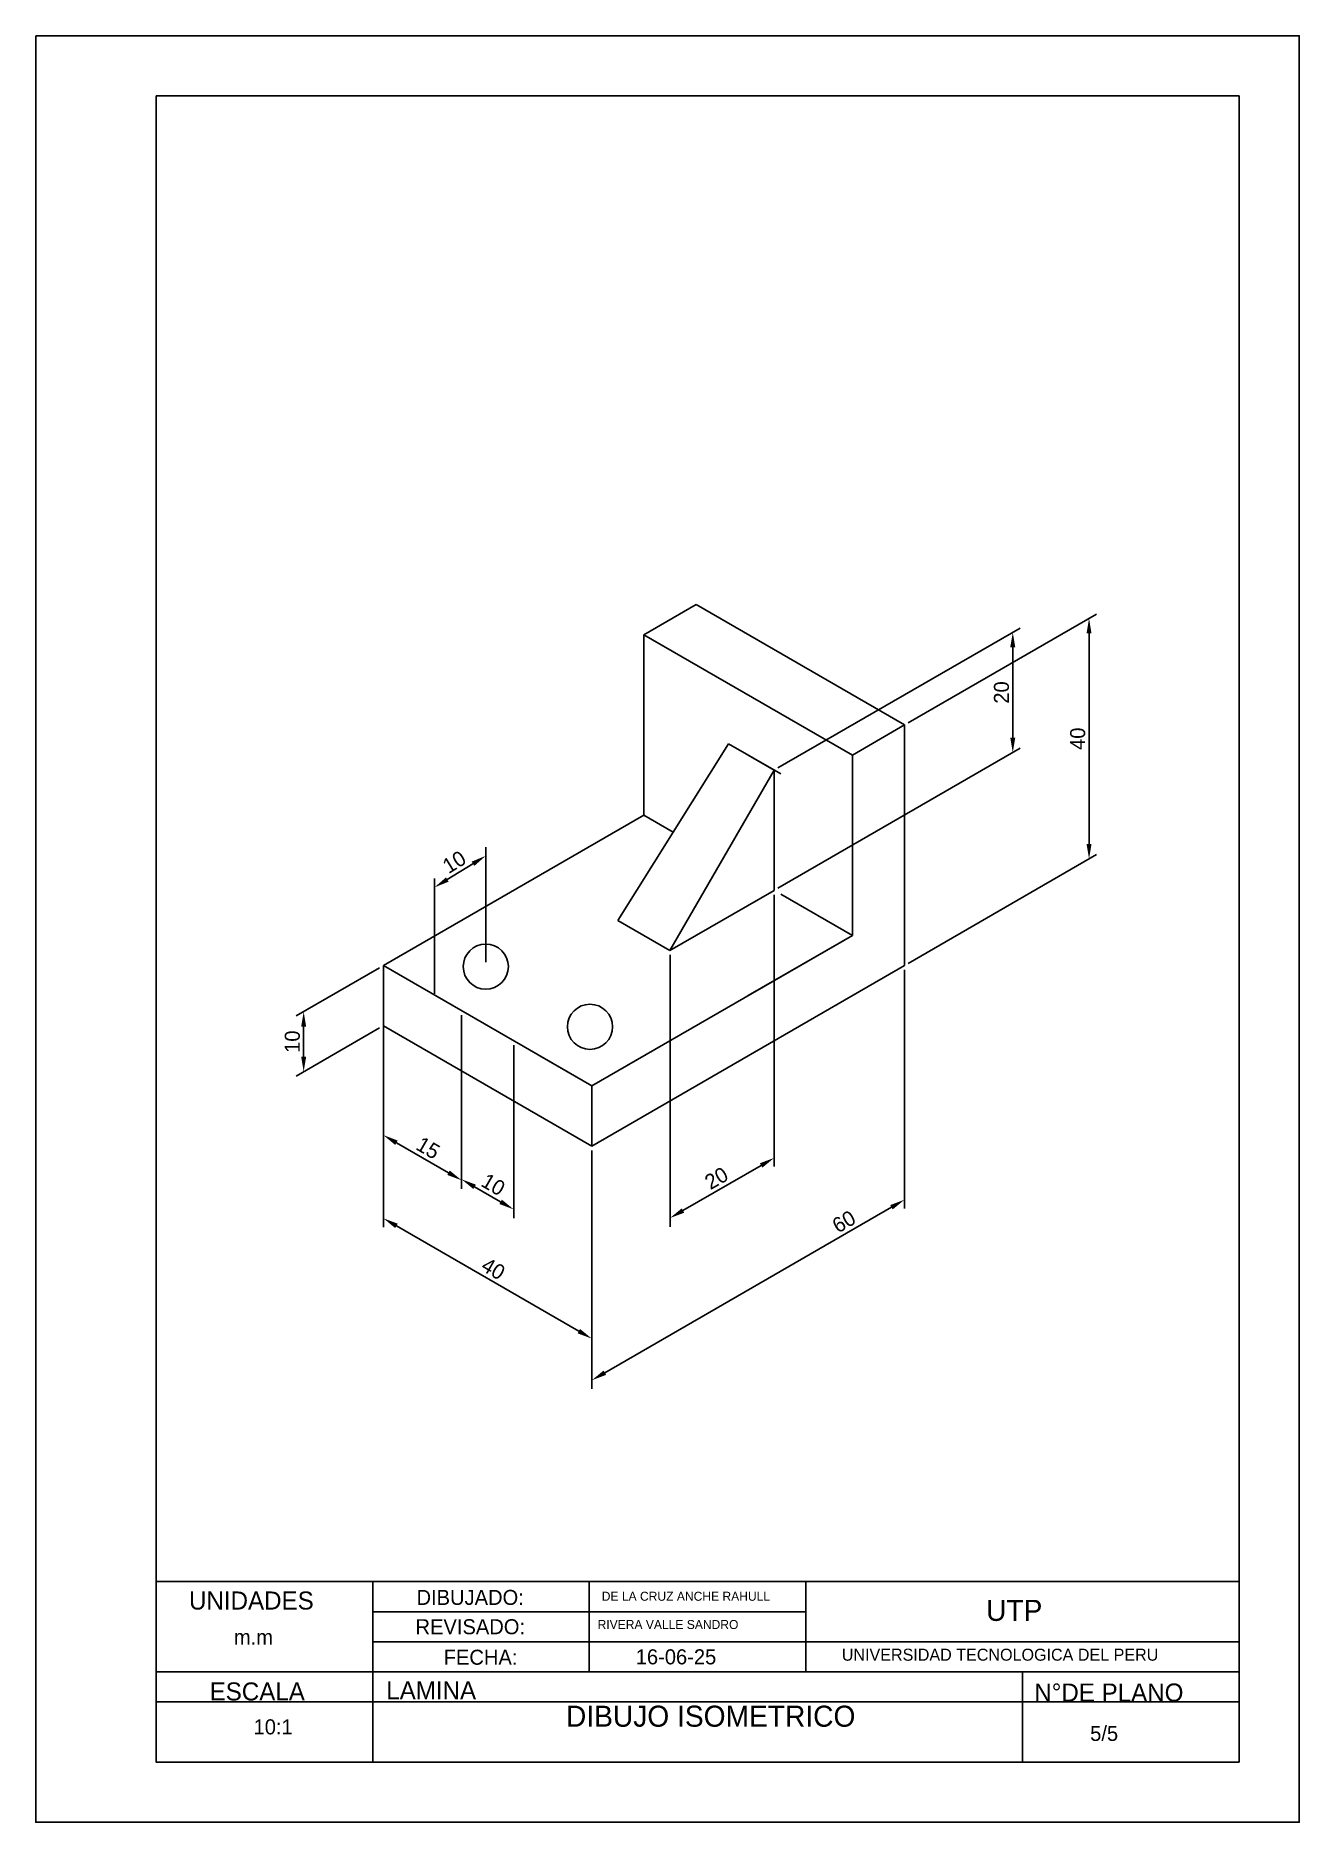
# Model space of a CAD drawing. Header units: millimetres. Extents: x 345 to 555, y 125 to 422.
import ezdxf

# ---------------------------------------------------------------- set-up
doc = ezdxf.new("R2010")
doc.units = ezdxf.units.MM
doc.dimstyles.new('ISO-25', dxfattribs={"dimtxt": 2.5, "dimasz": 2.5, "dimexe": 1.25, "dimexo": 0.625, "dimtad": 1, "dimtxsty": 'Standard', "dimcen": 2.5, "dimadec": 0, "dimazin": 0, "dimtfac": 1, "dimtmove": 0, "dimatfit": 3, "dimfxl": 1, "dimarcsym": 0})

# ---------------------------------------------------------------- blocks, each defined once
blk = doc.blocks.new('*D1')
at = {"color": 0, "lineweight": -2, "transparency": 16777216}
for p, q in [((489.1, 266.49), (489.1, 226.84)), ((437.14, 236.49), (437.14, 196.84)), ((439.3, 199.53), (486.94, 227.03))]:
    blk.add_line(p, q, dxfattribs=at)
at = {"color": 0, "transparency": 16777216}
for points in [[(486.73, 227.39), (487.14, 226.67), (489.1, 228.28)], [(439.1, 199.89), (439.51, 199.17), (437.14, 198.28)]]:
    blk.add_solid(points, dxfattribs=at)
at = {"layer": 'Defpoints', "color": 0, "transparency": 16777216}
for p in [(489.1, 267.21), (437.14, 237.21), (489.1, 228.28)]:
    blk.add_point(p, dxfattribs=at)
at = {"color": 0, "transparency": 16777216, "insert": (479.04, 224.64), "char_height": 2.5, "attachment_point": 5, "rotation": 30}
blk.add_mtext('60', dxfattribs=at)
blk = doc.blocks.new('*D3')
at = {"color": 0, "lineweight": -2, "transparency": 16777216}
for p, q in [((467.45, 278.99), (467.45, 233.79)), ((450.13, 268.99), (450.13, 223.79)), ((465.28, 233.99), (452.29, 226.49))]:
    blk.add_line(p, q, dxfattribs=at)
at = {"color": 0, "transparency": 16777216}
for points in [[(465.08, 234.35), (465.49, 233.63), (467.45, 235.24)], [(452.09, 226.85), (452.5, 226.13), (450.13, 225.24)]]:
    blk.add_solid(points, dxfattribs=at)
at = {"layer": 'Defpoints', "color": 0, "transparency": 16777216}
for p in [(467.45, 279.71), (450.13, 269.71), (450.13, 225.24)]:
    blk.add_point(p, dxfattribs=at)
at = {"color": 0, "transparency": 16777216, "insert": (457.85, 231.86), "char_height": 2.5, "attachment_point": 5, "rotation": 30}
blk.add_mtext('20', dxfattribs=at)
blk = doc.blocks.new('*D4')
at = {"color": 0, "lineweight": -2, "transparency": 16777216}
for p, q in [((489.73, 307.57), (521.03, 325.65)), ((519.78, 322.42), (519.78, 287.42)), ((489.73, 267.57), (521.03, 285.65))]:
    blk.add_line(p, q, dxfattribs=at)
at = {"color": 0, "transparency": 16777216}
for points in [[(519.36, 322.42), (520.19, 322.42), (519.78, 324.92)], [(519.36, 287.42), (520.19, 287.42), (519.78, 284.92)]]:
    blk.add_solid(points, dxfattribs=at)
at = {"layer": 'Defpoints', "color": 0, "transparency": 16777216}
for p in [(489.1, 307.21), (519.78, 284.92), (489.1, 267.21)]:
    blk.add_point(p, dxfattribs=at)
at = {"color": 0, "transparency": 16777216, "insert": (517.9, 304.92), "char_height": 2.5, "attachment_point": 5, "rotation": 90}
blk.add_mtext('40', dxfattribs=at)
blk = doc.blocks.new('*D7')
at = {"color": 0, "lineweight": -2, "transparency": 16777216}
for p, q in [((468.07, 300.07), (508.35, 323.33)), ((507.1, 305.11), (507.1, 320.11)), ((468.07, 280.07), (508.35, 303.33))]:
    blk.add_line(p, q, dxfattribs=at)
at = {"color": 0, "transparency": 16777216}
for points in [[(506.68, 320.11), (507.52, 320.11), (507.1, 322.61)], [(506.68, 305.11), (507.52, 305.11), (507.1, 302.61)]]:
    blk.add_solid(points, dxfattribs=at)
at = {"layer": 'Defpoints', "color": 0, "transparency": 16777216}
for p in [(507.1, 322.61), (467.45, 299.71), (467.45, 279.71)]:
    blk.add_point(p, dxfattribs=at)
at = {"color": 0, "transparency": 16777216, "insert": (505.23, 312.61), "char_height": 2.5, "attachment_point": 5, "rotation": 90}
blk.add_mtext('20', dxfattribs=at)
blk = doc.blocks.new('*D9')
at = {"color": 0, "lineweight": -2, "transparency": 16777216}
for p, q in [((402.5, 256.49), (402.5, 223.74)), ((437.14, 236.49), (437.14, 203.74)), ((434.97, 206.44), (404.66, 223.94))]:
    blk.add_line(p, q, dxfattribs=at)
at = {"color": 0, "transparency": 16777216}
for points in [[(404.87, 224.3), (404.45, 223.58), (402.5, 225.19)], [(435.18, 206.8), (434.77, 206.08), (437.14, 205.19)]]:
    blk.add_solid(points, dxfattribs=at)
at = {"layer": 'Defpoints', "color": 0, "transparency": 16777216}
for p in [(402.5, 257.21), (437.14, 237.21), (402.5, 225.19)]:
    blk.add_point(p, dxfattribs=at)
at = {"color": 0, "transparency": 16777216, "insert": (420.76, 216.81), "char_height": 2.5, "attachment_point": 5, "rotation": 330}
blk.add_mtext('40', dxfattribs=at)
blk = doc.blocks.new('*D10')
at = {"color": 0, "lineweight": -2, "transparency": 16777216}
for p, q in [((402.5, 266.49), (402.5, 237.57)), ((415.49, 258.99), (415.49, 230.07)), ((404.66, 237.77), (413.32, 232.77))]:
    blk.add_line(p, q, dxfattribs=at)
at = {"color": 0, "transparency": 16777216}
for points in [[(404.87, 238.13), (404.45, 237.4), (402.5, 239.02)], [(413.53, 233.13), (413.12, 232.4), (415.49, 231.52)]]:
    blk.add_solid(points, dxfattribs=at)
at = {"layer": 'Defpoints', "color": 0, "transparency": 16777216}
for p in [(402.5, 267.21), (415.49, 259.71), (415.49, 231.52)]:
    blk.add_point(p, dxfattribs=at)
at = {"color": 0, "transparency": 16777216, "insert": (409.93, 236.89), "char_height": 2.5, "attachment_point": 5, "rotation": 330}
blk.add_mtext('15', dxfattribs=at)
blk = doc.blocks.new('*D11')
at = {"color": 0, "lineweight": -2, "transparency": 16777216}
for p, q in [((415.49, 258.99), (415.49, 230.24)), ((424.15, 253.99), (424.15, 225.24)), ((417.65, 230.43), (421.98, 227.93))]:
    blk.add_line(p, q, dxfattribs=at)
at = {"color": 0, "transparency": 16777216}
for points in [[(417.86, 230.79), (417.45, 230.07), (415.49, 231.68)], [(422.19, 228.29), (421.78, 227.57), (424.15, 226.68)]]:
    blk.add_solid(points, dxfattribs=at)
at = {"layer": 'Defpoints', "color": 0, "transparency": 16777216}
for p in [(415.49, 259.71), (424.15, 254.71), (424.15, 226.68)]:
    blk.add_point(p, dxfattribs=at)
at = {"color": 0, "transparency": 16777216, "insert": (420.76, 230.8), "char_height": 2.5, "attachment_point": 5, "rotation": 330}
blk.add_mtext('10', dxfattribs=at)
blk = doc.blocks.new('*D12')
at = {"color": 0, "lineweight": -2, "transparency": 16777216}
for p, q in [((401.87, 266.85), (387.99, 258.84)), ((401.87, 256.85), (387.99, 248.84)), ((389.24, 257.06), (389.24, 252.06))]:
    blk.add_line(p, q, dxfattribs=at)
at = {"color": 0, "transparency": 16777216}
for points in [[(388.83, 257.06), (389.66, 257.06), (389.24, 259.56)], [(388.83, 252.06), (389.66, 252.06), (389.24, 249.56)]]:
    blk.add_solid(points, dxfattribs=at)
at = {"layer": 'Defpoints', "color": 0, "transparency": 16777216}
for p in [(402.5, 267.21), (402.5, 257.21), (389.24, 249.56)]:
    blk.add_point(p, dxfattribs=at)
at = {"color": 0, "transparency": 16777216, "insert": (387.37, 254.56), "char_height": 2.5, "attachment_point": 5, "rotation": 90}
blk.add_mtext('10', dxfattribs=at)
blk = doc.blocks.new('*D13')
at = {"color": 0, "lineweight": -2, "transparency": 16777216}
for p, q in [((419.51, 267.77), (419.51, 286.91)), ((417.38, 284.14), (413.12, 281.52)), ((410.99, 262.53), (410.99, 281.67))]:
    blk.add_line(p, q, dxfattribs=at)
at = {"color": 0, "transparency": 16777216}
for points in [[(417.16, 284.49), (417.6, 283.78), (419.51, 285.45)], [(412.9, 281.87), (413.34, 281.16), (410.99, 280.21)]]:
    blk.add_solid(points, dxfattribs=at)
at = {"layer": 'Defpoints', "color": 0, "transparency": 16777216}
for p in [(410.99, 280.21), (419.51, 267.04), (410.99, 261.8)]:
    blk.add_point(p, dxfattribs=at)
at = {"color": 0, "transparency": 16777216, "insert": (414.27, 284.42), "char_height": 2.5, "attachment_point": 5, "rotation": 31.6025}
blk.add_mtext('10', dxfattribs=at)

msp = doc.modelspace()

# ---------------------------------------------------------------- linework, layer by layer
for p, q in [((454.46, 327.214), (445.799, 322.214)), ((489.101, 307.214), (454.46, 327.214)), ((445.799, 322.214), (445.799, 292.214)), ((445.799, 322.214), (480.44, 302.214)), ((489.101, 307.214), (480.44, 302.214)), ((489.101, 267.214), (489.101, 307.214)), ((459.879, 304.085), (441.469, 274.714)), ((459.879, 304.085), (468.539, 299.085)), ((463.12, 302.214), (467.45, 299.714)), ((480.44, 302.214), (480.44, 272.214)), ((467.45, 299.714), (450.129, 269.714)), ((467.45, 299.714), (467.45, 279.714)), ((445.799, 292.214), (402.498, 267.214)), ((445.799, 292.214), (450.674, 289.4)), ((450.129, 269.714), (467.45, 279.714)), ((480.44, 272.214), (468.539, 279.085)), ((441.469, 274.714), (450.129, 269.714)), ((437.139, 247.214), (480.44, 272.214)), ((480.44, 272.214), (463.12, 262.214)), ((402.498, 267.214), (402.498, 257.214)), ((402.498, 267.214), (437.139, 247.214)), ((437.139, 237.214), (489.101, 267.214)), ((402.498, 257.214), (437.139, 237.214)), ((437.139, 247.214), (428.479, 252.214)), ((437.139, 247.214), (428.479, 252.214)), ((437.139, 247.214), (445.799, 252.214)), ((437.139, 237.214), (437.139, 247.214)), ((437.139, 247.214), (437.139, 237.214)), ((544.717, 164.791), (364.717, 164.791)), ((364.717, 164.791), (364.717, 134.791)), ((400.717, 164.791), (400.717, 134.791)), ((436.717, 164.791), (436.717, 149.791)), ((472.717, 164.791), (472.717, 149.791)), ((544.717, 134.791), (544.717, 164.791)), ((400.717, 159.791), (472.717, 159.791)), ((400.717, 154.791), (472.717, 154.791)), ((472.717, 154.791), (544.717, 154.791)), ((364.717, 149.791), (544.717, 149.791)), ((364.717, 149.791), (364.717, 144.791)), ((508.717, 149.791), (508.717, 134.791)), ((364.717, 144.791), (544.717, 144.791)), ((364.717, 134.791), (544.717, 134.791)), ((554.712, 124.791), (554.717, 134.791)), ((554.717, 134.791), (554.712, 134.791))]:
    msp.add_line(p, q)
for points in [[(344.712, 421.791), (554.712, 421.791), (554.712, 124.791), (344.712, 124.791)], [(364.717, 411.791), (544.717, 411.791), (544.717, 134.791), (364.717, 134.791)]]:
    msp.add_lwpolyline(points, close=True)
for centre in [(419.511, 267.036), (436.831, 257.036)]:
    msp.add_circle(centre, 3.75)

# ---------------------------------------------------------------- texts
for s, height, p in [('DIBUJADO:', 2.5, (408.001, 160.922)), ('UNIDADES', 3, (370.189, 160.157)), ('DE LA CRUZ ANCHE RAHULL', 1.5, (438.787, 161.615)), ('UTP', 3.5, (502.662, 158.268)), ('REVISADO:', 2.5, (407.832, 156.051)), ('RIVERA VALLE SANDRO', 1.5, (438.091, 156.918)), ('m.m', 2.5, (377.642, 154.317)), ('FECHA:', 2.5, (412.515, 150.979)), ('16-06-25', 2.5, (444.435, 151.044)), ('UNIVERSIDAD TECNOLOGICA DEL PERU', 2, (478.685, 151.649)), ('ESCALA', 3, (373.611, 145.04)), ('LAMINA', 3, (402.969, 145.22)), ('N°DE PLANO', 3, (510.676, 144.86)), ('DIBUJO ISOMETRICO', 3.5, (432.838, 140.676)), ('10:1', 2.5, (380.918, 139.405)), ('5/5', 2.5, (519.964, 138.314))]:
    msp.add_text(s, height=height).set_placement(p)

# ---------------------------------------------------------------- dimensions: what is measured, and where the dimension line sits
for p1, p2, distance, picture, middle in [((489.101, 307.214), (489.101, 267.214), 30.675, '*D4', (517.901, 304.924)), ((467.45, 279.714), (467.45, 299.714), -39.651, '*D7', (505.226, 312.606)), ((419.511, 267.036), (410.994, 261.796), -15.68, '*D13', (414.27, 284.423)), ((467.45, 279.714), (450.129, 269.714), 38.519, '*D3', (457.852, 231.86)), ((402.498, 267.214), (402.498, 257.214), -13.256, '*D12', (387.367, 254.561)), ((402.498, 267.214), (415.488, 259.714), -24.421, '*D10', (409.931, 236.889)), ((415.488, 259.714), (424.149, 254.714), -24.277, '*D11', (420.756, 230.804)), ((437.139, 237.214), (402.498, 257.214), 27.737, '*D9', (420.756, 216.81))]:
    dim = msp.add_aligned_dim(p1=p1, p2=p2, distance=distance, dimstyle='ISO-25')
    dim.commit()
    dim.dimension.update_dxf_attribs({"geometry": picture, "text_midpoint": middle})
dim = msp.add_linear_dim(base=(489.101, 228.283), p1=(437.139, 237.214), p2=(489.101, 267.214), angle=30, dimstyle='ISO-25')
dim.commit()
dim.dimension.update_dxf_attribs({"geometry": '*D1', "text_midpoint": (479.977, 223.016), "dimtype": 161})

doc.saveas('drawing.dxf')
